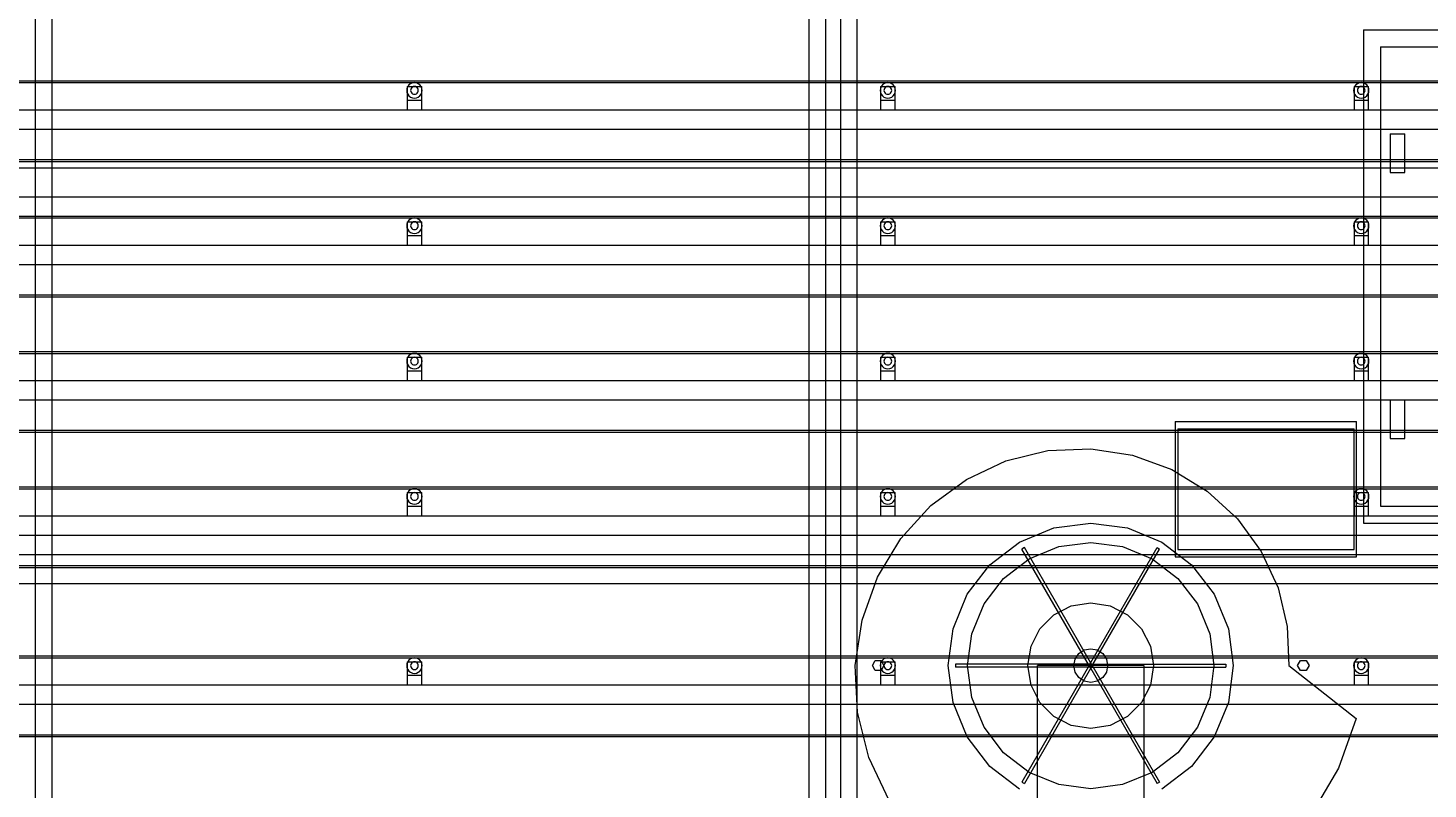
# Model space of a CAD drawing. Header units: millimetres. Extents: x -191664 to 191490, y -197311 to 10263.
# Drawn here: x 6105 to 9003, y -125375 to -123801 of the extents above; entities that cross this region are included whole.
import ezdxf

# ---------------------------------------------------------------- set-up
doc = ezdxf.new("R2010")
doc.units = ezdxf.units.MM
doc.layers.add('DET_secador_lateral', color=7, linetype='Continuous', lineweight=0)
doc.layers.add('R15_COTAS_TRANSPORTE_P', color=1, linetype='Continuous', lineweight=0)
doc.dimstyles.new('PLANTA_20', dxfattribs={"dimtxt": 50, "dimasz": 30, "dimexe": 30, "dimexo": 16, "dimgap": 20, "dimtad": 1, "dimtih": 1, "dimtoh": 1, "dimdec": 1, "dimzin": 0, "dimdsep": 46, "dimcen": 0.09, "dimadec": 0, "dimazin": 0, "dimtfac": 1, "dimtdec": 4, "dimtofl": 0, "dimtmove": 0, "dimatfit": 3, "dimfxl": 1, "dimtolj": 1, "dimtzin": 0, "dimarcsym": 0})

# ---------------------------------------------------------------- blocks, each defined once
blk = doc.blocks.new('*D133')
at = {"layer": 'Defpoints', "color": 0, "transparency": 16777216}
for p in [(439.7, -194148), (217.9, -194406.1), (-500, -194490), (-500, -194490), (500, -194490)]:
    blk.add_point(p, dxfattribs=at)
at = {"layer": 'R15_COTAS_TRANSPORTE_P', "color": 0, "lineweight": -2, "transparency": 16777216}
blk.add_arc((-500, -194490), 722.8, 2.3783, 17.6217, dxfattribs=at)
at = {"layer": 'R15_COTAS_TRANSPORTE_P', "color": 0, "transparency": 16777216}
for points in [[(184.1, -194272.8), (193.6, -194269.6), (179.2, -194242.8)], [(227.1, -194459.9), (217.2, -194460.1), (222.8, -194490)]]:
    blk.add_solid(points, dxfattribs=at)

msp = doc.modelspace()

# ---------------------------------------------------------------- linework, layer by layer
at = {"layer": 'DET_secador_lateral', "color": 254, "true_color": 0xd8e0dc}
for p, q in [((6119.71, -123265), (6119.71, -125535)), ((7756.38, -125535), (7756.38, -123265)), ((7786.38, -123265), (7786.38, -125535)), ((8484.71, -124630), (8849.71, -124630)), ((8484.71, -124630), (8484.71, -124880)), ((8849.71, -124880), (8849.71, -124630)), ((8484.71, -124880), (8849.71, -124880))]:
    msp.add_line(p, q, dxfattribs=at)
at = {"layer": 'DET_secador_lateral', "color": 251, "true_color": 0x536a64}
for p, q in [((6154.71, -125550), (6154.71, -123300)), ((7721.38, -123300), (7721.38, -125550)), ((7821.38, -125550), (7821.38, -123300)), ((8869.71, -123805), (9839.71, -123805)), ((8869.71, -123805), (8869.71, -124825)), ((1104.71, -124090), (21104.71, -124090)), ((1104.71, -124150), (21104.71, -124150)), ((8129.29, -124696.51), (8216.23, -124675.17)), ((8216.23, -124675.17), (8304.71, -124671.29)), ((8304.71, -124671.29), (8391.31, -124684.66)), ((8047.36, -124734.84), (8129.29, -124696.51)), ((8391.31, -124684.66), (8472.72, -124714.39)), ((7973.74, -124789.03), (8047.36, -124734.84)), ((8472.72, -124714.39), (8545.94, -124758.98)), ((8545.94, -124758.98), (8608.31, -124816.4)), ((7911.51, -124857.27), (7973.74, -124789.03)), ((8608.31, -124816.4), (8657.68, -124884.15)), ((8869.71, -124825), (9839.71, -124825)), ((7863.34, -124937.18), (7911.51, -124857.27)), ((1104.71, -124890), (21104.71, -124890)), ((8657.68, -124884.15), (8692.44, -124959.4)), ((7831.4, -125025.85), (7863.34, -124937.18)), ((1104.71, -124950), (21104.71, -124950)), ((8692.44, -124959.4), (8711.58, -125039.07)), ((7817.29, -125120), (7831.4, -125025.85)), ((8711.58, -125039.07), (8714.71, -125120)), ((7821.91, -125216.03), (7817.29, -125120)), ((8714.71, -125120), (8853.95, -125229.25)), ((7845.45, -125310.23), (7821.91, -125216.03)), ((8853.95, -125229.25), (8817.61, -125332.45)), ((7887.37, -125398.86), (7845.45, -125310.23)), ((8817.61, -125332.45), (8762.29, -125425.74))]:
    msp.add_line(p, q, dxfattribs=at)
at = {"layer": 'DET_secador_lateral', "color": 9, "true_color": 0xb8c6c1}
for p, q in [((8904.71, -123840), (9804.71, -123840)), ((8904.71, -123840), (8904.71, -124790)), ((8904.71, -124790), (9804.71, -124790))]:
    msp.add_line(p, q, dxfattribs=at)
at = {"layer": 'DET_secador_lateral', "color": 8, "true_color": 0x727f77}
for p, q in [((1554.71, -123910), (20654.71, -123910)), ((1554.71, -123914), (20654.71, -123914)), ((1554.71, -124190), (20654.71, -124190)), ((1554.71, -124194), (20654.71, -124194)), ((1554.71, -124470), (20654.71, -124470)), ((1554.71, -124474), (20654.71, -124474)), ((1554.71, -124750), (20654.71, -124750)), ((1554.71, -124754), (20654.71, -124754)), ((1554.71, -125100), (20654.71, -125100)), ((1554.71, -125104), (20654.71, -125104))]:
    msp.add_line(p, q, dxfattribs=at)
at = {"layer": 'DET_secador_lateral', "color": 253, "true_color": 0xa4b0b5}
for p, q in [((6889.26, -123925.86), (6888.71, -123930)), ((6890.86, -123922), (6889.26, -123925.86)), ((6893.4, -123918.69), (6890.86, -123922)), ((6896.71, -123916.14), (6893.4, -123918.69)), ((6900.57, -123914.55), (6896.71, -123916.14)), ((6897.78, -123926), (6896.98, -123927.93)), ((6899.06, -123924.34), (6897.78, -123926)), ((6900.71, -123923.07), (6899.06, -123924.34)), ((6904.71, -123914), (6900.57, -123914.55)), ((6902.64, -123922.27), (6900.71, -123923.07)), ((6904.71, -123922), (6902.64, -123922.27)), ((6908.85, -123914.55), (6904.71, -123914)), ((6906.78, -123922.27), (6904.71, -123922)), ((6908.71, -123923.07), (6906.78, -123922.27)), ((6910.37, -123924.34), (6908.71, -123923.07)), ((6912.71, -123916.14), (6908.85, -123914.55)), ((6911.64, -123926), (6910.37, -123924.34)), ((6912.44, -123927.93), (6911.64, -123926)), ((6916.03, -123918.69), (6912.71, -123916.14)), ((6918.57, -123922), (6916.03, -123918.69)), ((6920.17, -123925.86), (6918.57, -123922)), ((6920.71, -123930), (6920.17, -123925.86)), ((7869.26, -123925.86), (7868.71, -123930)), ((7870.86, -123922), (7869.26, -123925.86)), ((7873.4, -123918.69), (7870.86, -123922)), ((7876.71, -123916.14), (7873.4, -123918.69)), ((7880.57, -123914.55), (7876.71, -123916.14)), ((7877.78, -123926), (7876.98, -123927.93)), ((7879.06, -123924.34), (7877.78, -123926)), ((7880.71, -123923.07), (7879.06, -123924.34)), ((7884.71, -123914), (7880.57, -123914.55)), ((7882.64, -123922.27), (7880.71, -123923.07)), ((7884.71, -123922), (7882.64, -123922.27)), ((7888.85, -123914.55), (7884.71, -123914)), ((7886.78, -123922.27), (7884.71, -123922)), ((7888.71, -123923.07), (7886.78, -123922.27)), ((7890.37, -123924.34), (7888.71, -123923.07)), ((7892.71, -123916.14), (7888.85, -123914.55)), ((7891.64, -123926), (7890.37, -123924.34)), ((7892.44, -123927.93), (7891.64, -123926)), ((7896.03, -123918.69), (7892.71, -123916.14)), ((7898.57, -123922), (7896.03, -123918.69)), ((7900.17, -123925.86), (7898.57, -123922)), ((7900.71, -123930), (7900.17, -123925.86)), ((8849.26, -123925.86), (8848.71, -123930)), ((8850.86, -123922), (8849.26, -123925.86)), ((8853.4, -123918.69), (8850.86, -123922)), ((8856.71, -123916.14), (8853.4, -123918.69)), ((8860.57, -123914.55), (8856.71, -123916.14)), ((8857.78, -123926), (8856.98, -123927.93)), ((8859.06, -123924.34), (8857.78, -123926)), ((8860.71, -123923.07), (8859.06, -123924.34)), ((8864.71, -123914), (8860.57, -123914.55)), ((8862.64, -123922.27), (8860.71, -123923.07)), ((8864.71, -123922), (8862.64, -123922.27)), ((8868.85, -123914.55), (8864.71, -123914)), ((8866.78, -123922.27), (8864.71, -123922)), ((8868.71, -123923.07), (8866.78, -123922.27)), ((8870.37, -123924.34), (8868.71, -123923.07)), ((8872.71, -123916.14), (8868.85, -123914.55)), ((8871.64, -123926), (8870.37, -123924.34)), ((8872.44, -123927.93), (8871.64, -123926)), ((8876.03, -123918.69), (8872.71, -123916.14)), ((8878.57, -123922), (8876.03, -123918.69)), ((8880.17, -123925.86), (8878.57, -123922)), ((8880.71, -123930), (8880.17, -123925.86)), ((6888.71, -123930), (6889.26, -123934.14)), ((6889.26, -123934.14), (6890.86, -123938)), ((6890.86, -123938), (6893.4, -123941.31)), ((6893.4, -123941.31), (6896.71, -123943.86)), ((6896.98, -123927.93), (6896.71, -123930)), ((6896.71, -123930), (6896.98, -123932.07)), ((6896.71, -123943.86), (6900.57, -123945.45)), ((6896.98, -123932.07), (6897.78, -123934)), ((6897.78, -123934), (6899.06, -123935.66)), ((6899.06, -123935.66), (6900.71, -123936.93)), ((6900.57, -123945.45), (6904.71, -123946)), ((6900.71, -123936.93), (6902.64, -123937.73)), ((6902.64, -123937.73), (6904.71, -123938)), ((6904.71, -123938), (6906.78, -123937.73)), ((6904.71, -123946), (6908.85, -123945.45)), ((6906.78, -123937.73), (6908.71, -123936.93)), ((6908.71, -123936.93), (6910.37, -123935.66)), ((6908.85, -123945.45), (6912.71, -123943.86)), ((6910.37, -123935.66), (6911.64, -123934)), ((6911.64, -123934), (6912.44, -123932.07)), ((6912.71, -123930), (6912.44, -123927.93)), ((6912.44, -123932.07), (6912.71, -123930)), ((6912.71, -123943.86), (6916.03, -123941.31)), ((6916.03, -123941.31), (6918.57, -123938)), ((6918.57, -123938), (6920.17, -123934.14)), ((6920.17, -123934.14), (6920.71, -123930)), ((7868.71, -123930), (7869.26, -123934.14)), ((7869.26, -123934.14), (7870.86, -123938)), ((7870.86, -123938), (7873.4, -123941.31)), ((7873.4, -123941.31), (7876.71, -123943.86)), ((7876.98, -123927.93), (7876.71, -123930)), ((7876.71, -123930), (7876.98, -123932.07)), ((7876.71, -123943.86), (7880.57, -123945.45)), ((7876.98, -123932.07), (7877.78, -123934)), ((7877.78, -123934), (7879.06, -123935.66)), ((7879.06, -123935.66), (7880.71, -123936.93)), ((7880.57, -123945.45), (7884.71, -123946)), ((7880.71, -123936.93), (7882.64, -123937.73)), ((7882.64, -123937.73), (7884.71, -123938)), ((7884.71, -123938), (7886.78, -123937.73)), ((7884.71, -123946), (7888.85, -123945.45)), ((7886.78, -123937.73), (7888.71, -123936.93)), ((7888.71, -123936.93), (7890.37, -123935.66)), ((7888.85, -123945.45), (7892.71, -123943.86)), ((7890.37, -123935.66), (7891.64, -123934)), ((7891.64, -123934), (7892.44, -123932.07)), ((7892.71, -123930), (7892.44, -123927.93)), ((7892.44, -123932.07), (7892.71, -123930)), ((7892.71, -123943.86), (7896.03, -123941.31)), ((7896.03, -123941.31), (7898.57, -123938)), ((7898.57, -123938), (7900.17, -123934.14)), ((7900.17, -123934.14), (7900.71, -123930)), ((8848.71, -123930), (8849.26, -123934.14)), ((8849.26, -123934.14), (8850.86, -123938)), ((8850.86, -123938), (8853.4, -123941.31)), ((8853.4, -123941.31), (8856.71, -123943.86)), ((8856.98, -123927.93), (8856.71, -123930)), ((8856.71, -123930), (8856.98, -123932.07)), ((8856.71, -123943.86), (8860.57, -123945.45)), ((8856.98, -123932.07), (8857.78, -123934)), ((8857.78, -123934), (8859.06, -123935.66)), ((8859.06, -123935.66), (8860.71, -123936.93)), ((8860.57, -123945.45), (8864.71, -123946)), ((8860.71, -123936.93), (8862.64, -123937.73)), ((8862.64, -123937.73), (8864.71, -123938)), ((8864.71, -123938), (8866.78, -123937.73)), ((8864.71, -123946), (8868.85, -123945.45)), ((8866.78, -123937.73), (8868.71, -123936.93)), ((8868.71, -123936.93), (8870.37, -123935.66)), ((8868.85, -123945.45), (8872.71, -123943.86)), ((8870.37, -123935.66), (8871.64, -123934)), ((8871.64, -123934), (8872.44, -123932.07)), ((8872.71, -123930), (8872.44, -123927.93)), ((8872.44, -123932.07), (8872.71, -123930)), ((8872.71, -123943.86), (8876.03, -123941.31)), ((8876.03, -123941.31), (8878.57, -123938)), ((8878.57, -123938), (8880.17, -123934.14)), ((8880.17, -123934.14), (8880.71, -123930)), ((6889.26, -124205.86), (6888.71, -124210)), ((6888.71, -124210), (6889.26, -124214.14)), ((6890.86, -124202), (6889.26, -124205.86)), ((6889.26, -124214.14), (6890.86, -124218)), ((6893.4, -124198.69), (6890.86, -124202)), ((6896.71, -124196.14), (6893.4, -124198.69)), ((6900.57, -124194.55), (6896.71, -124196.14)), ((6896.98, -124207.93), (6896.71, -124210)), ((6896.71, -124210), (6896.98, -124212.07)), ((6897.78, -124206), (6896.98, -124207.93)), ((6896.98, -124212.07), (6897.78, -124214)), ((6899.06, -124204.34), (6897.78, -124206)), ((6897.78, -124214), (6899.06, -124215.66)), ((6900.71, -124203.07), (6899.06, -124204.34)), ((6899.06, -124215.66), (6900.71, -124216.93)), ((6904.71, -124194), (6900.57, -124194.55)), ((6902.64, -124202.27), (6900.71, -124203.07)), ((6904.71, -124202), (6902.64, -124202.27)), ((6908.85, -124194.55), (6904.71, -124194)), ((6906.78, -124202.27), (6904.71, -124202)), ((6908.71, -124203.07), (6906.78, -124202.27)), ((6910.37, -124204.34), (6908.71, -124203.07)), ((6908.71, -124216.93), (6910.37, -124215.66)), ((6912.71, -124196.14), (6908.85, -124194.55)), ((6911.64, -124206), (6910.37, -124204.34)), ((6910.37, -124215.66), (6911.64, -124214)), ((6912.44, -124207.93), (6911.64, -124206)), ((6911.64, -124214), (6912.44, -124212.07)), ((6912.71, -124210), (6912.44, -124207.93)), ((6912.44, -124212.07), (6912.71, -124210)), ((6916.03, -124198.69), (6912.71, -124196.14)), ((6918.57, -124202), (6916.03, -124198.69)), ((6920.17, -124205.86), (6918.57, -124202)), ((6918.57, -124218), (6920.17, -124214.14)), ((6920.71, -124210), (6920.17, -124205.86)), ((6920.17, -124214.14), (6920.71, -124210)), ((7869.26, -124205.86), (7868.71, -124210)), ((7868.71, -124210), (7869.26, -124214.14)), ((7870.86, -124202), (7869.26, -124205.86)), ((7869.26, -124214.14), (7870.86, -124218)), ((7873.4, -124198.69), (7870.86, -124202)), ((7876.71, -124196.14), (7873.4, -124198.69)), ((7880.57, -124194.55), (7876.71, -124196.14)), ((7876.98, -124207.93), (7876.71, -124210)), ((7876.71, -124210), (7876.98, -124212.07)), ((7877.78, -124206), (7876.98, -124207.93)), ((7876.98, -124212.07), (7877.78, -124214)), ((7879.06, -124204.34), (7877.78, -124206)), ((7877.78, -124214), (7879.06, -124215.66)), ((7880.71, -124203.07), (7879.06, -124204.34)), ((7879.06, -124215.66), (7880.71, -124216.93)), ((7884.71, -124194), (7880.57, -124194.55)), ((7882.64, -124202.27), (7880.71, -124203.07)), ((7884.71, -124202), (7882.64, -124202.27)), ((7888.85, -124194.55), (7884.71, -124194)), ((7886.78, -124202.27), (7884.71, -124202)), ((7888.71, -124203.07), (7886.78, -124202.27)), ((7890.37, -124204.34), (7888.71, -124203.07)), ((7888.71, -124216.93), (7890.37, -124215.66)), ((7892.71, -124196.14), (7888.85, -124194.55)), ((7891.64, -124206), (7890.37, -124204.34)), ((7890.37, -124215.66), (7891.64, -124214)), ((7892.44, -124207.93), (7891.64, -124206)), ((7891.64, -124214), (7892.44, -124212.07)), ((7892.71, -124210), (7892.44, -124207.93)), ((7892.44, -124212.07), (7892.71, -124210)), ((7896.03, -124198.69), (7892.71, -124196.14)), ((7898.57, -124202), (7896.03, -124198.69)), ((7900.17, -124205.86), (7898.57, -124202)), ((7898.57, -124218), (7900.17, -124214.14)), ((7900.71, -124210), (7900.17, -124205.86)), ((7900.17, -124214.14), (7900.71, -124210)), ((8849.26, -124205.86), (8848.71, -124210)), ((8848.71, -124210), (8849.26, -124214.14)), ((8850.86, -124202), (8849.26, -124205.86)), ((8849.26, -124214.14), (8850.86, -124218)), ((8853.4, -124198.69), (8850.86, -124202)), ((8856.71, -124196.14), (8853.4, -124198.69)), ((8860.57, -124194.55), (8856.71, -124196.14)), ((8856.98, -124207.93), (8856.71, -124210)), ((8856.71, -124210), (8856.98, -124212.07)), ((8857.78, -124206), (8856.98, -124207.93)), ((8856.98, -124212.07), (8857.78, -124214)), ((8859.06, -124204.34), (8857.78, -124206)), ((8857.78, -124214), (8859.06, -124215.66)), ((8860.71, -124203.07), (8859.06, -124204.34)), ((8859.06, -124215.66), (8860.71, -124216.93)), ((8864.71, -124194), (8860.57, -124194.55)), ((8862.64, -124202.27), (8860.71, -124203.07)), ((8864.71, -124202), (8862.64, -124202.27)), ((8868.85, -124194.55), (8864.71, -124194)), ((8866.78, -124202.27), (8864.71, -124202)), ((8868.71, -124203.07), (8866.78, -124202.27)), ((8870.37, -124204.34), (8868.71, -124203.07)), ((8868.71, -124216.93), (8870.37, -124215.66)), ((8872.71, -124196.14), (8868.85, -124194.55)), ((8871.64, -124206), (8870.37, -124204.34)), ((8870.37, -124215.66), (8871.64, -124214)), ((8872.44, -124207.93), (8871.64, -124206)), ((8871.64, -124214), (8872.44, -124212.07)), ((8872.71, -124210), (8872.44, -124207.93)), ((8872.44, -124212.07), (8872.71, -124210)), ((8876.03, -124198.69), (8872.71, -124196.14)), ((8878.57, -124202), (8876.03, -124198.69)), ((8880.17, -124205.86), (8878.57, -124202)), ((8878.57, -124218), (8880.17, -124214.14)), ((8880.71, -124210), (8880.17, -124205.86)), ((8880.17, -124214.14), (8880.71, -124210)), ((6890.86, -124218), (6893.4, -124221.31)), ((6893.4, -124221.31), (6896.71, -124223.86)), ((6896.71, -124223.86), (6900.57, -124225.45)), ((6900.57, -124225.45), (6904.71, -124226)), ((6900.71, -124216.93), (6902.64, -124217.73)), ((6902.64, -124217.73), (6904.71, -124218)), ((6904.71, -124218), (6906.78, -124217.73)), ((6904.71, -124226), (6908.85, -124225.45)), ((6906.78, -124217.73), (6908.71, -124216.93)), ((6908.85, -124225.45), (6912.71, -124223.86)), ((6912.71, -124223.86), (6916.03, -124221.31)), ((6916.03, -124221.31), (6918.57, -124218)), ((7870.86, -124218), (7873.4, -124221.31)), ((7873.4, -124221.31), (7876.71, -124223.86)), ((7876.71, -124223.86), (7880.57, -124225.45)), ((7880.57, -124225.45), (7884.71, -124226)), ((7880.71, -124216.93), (7882.64, -124217.73)), ((7882.64, -124217.73), (7884.71, -124218)), ((7884.71, -124218), (7886.78, -124217.73)), ((7884.71, -124226), (7888.85, -124225.45)), ((7886.78, -124217.73), (7888.71, -124216.93)), ((7888.85, -124225.45), (7892.71, -124223.86)), ((7892.71, -124223.86), (7896.03, -124221.31)), ((7896.03, -124221.31), (7898.57, -124218)), ((8850.86, -124218), (8853.4, -124221.31)), ((8853.4, -124221.31), (8856.71, -124223.86)), ((8856.71, -124223.86), (8860.57, -124225.45)), ((8860.57, -124225.45), (8864.71, -124226)), ((8860.71, -124216.93), (8862.64, -124217.73)), ((8862.64, -124217.73), (8864.71, -124218)), ((8864.71, -124218), (8866.78, -124217.73)), ((8864.71, -124226), (8868.85, -124225.45)), ((8866.78, -124217.73), (8868.71, -124216.93)), ((8868.85, -124225.45), (8872.71, -124223.86)), ((8872.71, -124223.86), (8876.03, -124221.31)), ((8876.03, -124221.31), (8878.57, -124218)), ((6896.71, -124476.14), (6893.4, -124478.69)), ((6900.57, -124474.55), (6896.71, -124476.14)), ((6904.71, -124474), (6900.57, -124474.55)), ((6908.85, -124474.55), (6904.71, -124474)), ((6912.71, -124476.14), (6908.85, -124474.55)), ((6916.03, -124478.69), (6912.71, -124476.14)), ((7876.71, -124476.14), (7873.4, -124478.69)), ((7880.57, -124474.55), (7876.71, -124476.14)), ((7884.71, -124474), (7880.57, -124474.55)), ((7888.85, -124474.55), (7884.71, -124474)), ((7892.71, -124476.14), (7888.85, -124474.55)), ((7896.03, -124478.69), (7892.71, -124476.14)), ((8856.71, -124476.14), (8853.4, -124478.69)), ((8860.57, -124474.55), (8856.71, -124476.14)), ((8864.71, -124474), (8860.57, -124474.55)), ((8868.85, -124474.55), (8864.71, -124474)), ((8872.71, -124476.14), (8868.85, -124474.55)), ((8876.03, -124478.69), (8872.71, -124476.14)), ((6889.26, -124485.86), (6888.71, -124490)), ((6888.71, -124490), (6889.26, -124494.14)), ((6890.86, -124482), (6889.26, -124485.86)), ((6889.26, -124494.14), (6890.86, -124498)), ((6893.4, -124478.69), (6890.86, -124482)), ((6890.86, -124498), (6893.4, -124501.31)), ((6893.4, -124501.31), (6896.71, -124503.86)), ((6896.98, -124487.93), (6896.71, -124490)), ((6896.71, -124490), (6896.98, -124492.07)), ((6896.71, -124503.86), (6900.57, -124505.45)), ((6897.78, -124486), (6896.98, -124487.93)), ((6896.98, -124492.07), (6897.78, -124494)), ((6899.06, -124484.34), (6897.78, -124486)), ((6897.78, -124494), (6899.06, -124495.66)), ((6900.71, -124483.07), (6899.06, -124484.34)), ((6899.06, -124495.66), (6900.71, -124496.93)), ((6900.57, -124505.45), (6904.71, -124506)), ((6902.64, -124482.27), (6900.71, -124483.07)), ((6900.71, -124496.93), (6902.64, -124497.73)), ((6904.71, -124482), (6902.64, -124482.27)), ((6902.64, -124497.73), (6904.71, -124498)), ((6906.78, -124482.27), (6904.71, -124482)), ((6904.71, -124498), (6906.78, -124497.73)), ((6904.71, -124506), (6908.85, -124505.45)), ((6908.71, -124483.07), (6906.78, -124482.27)), ((6906.78, -124497.73), (6908.71, -124496.93)), ((6910.37, -124484.34), (6908.71, -124483.07)), ((6908.71, -124496.93), (6910.37, -124495.66)), ((6908.85, -124505.45), (6912.71, -124503.86)), ((6911.64, -124486), (6910.37, -124484.34)), ((6910.37, -124495.66), (6911.64, -124494)), ((6912.44, -124487.93), (6911.64, -124486)), ((6911.64, -124494), (6912.44, -124492.07)), ((6912.71, -124490), (6912.44, -124487.93)), ((6912.44, -124492.07), (6912.71, -124490)), ((6912.71, -124503.86), (6916.03, -124501.31)), ((6918.57, -124482), (6916.03, -124478.69)), ((6916.03, -124501.31), (6918.57, -124498)), ((6920.17, -124485.86), (6918.57, -124482)), ((6918.57, -124498), (6920.17, -124494.14)), ((6920.71, -124490), (6920.17, -124485.86)), ((6920.17, -124494.14), (6920.71, -124490)), ((7869.26, -124485.86), (7868.71, -124490)), ((7868.71, -124490), (7869.26, -124494.14)), ((7870.86, -124482), (7869.26, -124485.86)), ((7869.26, -124494.14), (7870.86, -124498)), ((7873.4, -124478.69), (7870.86, -124482)), ((7870.86, -124498), (7873.4, -124501.31)), ((7873.4, -124501.31), (7876.71, -124503.86)), ((7876.98, -124487.93), (7876.71, -124490)), ((7876.71, -124490), (7876.98, -124492.07)), ((7876.71, -124503.86), (7880.57, -124505.45)), ((7877.78, -124486), (7876.98, -124487.93)), ((7876.98, -124492.07), (7877.78, -124494)), ((7879.06, -124484.34), (7877.78, -124486)), ((7877.78, -124494), (7879.06, -124495.66)), ((7880.71, -124483.07), (7879.06, -124484.34)), ((7879.06, -124495.66), (7880.71, -124496.93)), ((7880.57, -124505.45), (7884.71, -124506)), ((7882.64, -124482.27), (7880.71, -124483.07)), ((7880.71, -124496.93), (7882.64, -124497.73)), ((7884.71, -124482), (7882.64, -124482.27)), ((7882.64, -124497.73), (7884.71, -124498)), ((7886.78, -124482.27), (7884.71, -124482)), ((7884.71, -124498), (7886.78, -124497.73)), ((7884.71, -124506), (7888.85, -124505.45)), ((7888.71, -124483.07), (7886.78, -124482.27)), ((7886.78, -124497.73), (7888.71, -124496.93)), ((7890.37, -124484.34), (7888.71, -124483.07)), ((7888.71, -124496.93), (7890.37, -124495.66)), ((7888.85, -124505.45), (7892.71, -124503.86)), ((7891.64, -124486), (7890.37, -124484.34)), ((7890.37, -124495.66), (7891.64, -124494)), ((7892.44, -124487.93), (7891.64, -124486)), ((7891.64, -124494), (7892.44, -124492.07)), ((7892.71, -124490), (7892.44, -124487.93)), ((7892.44, -124492.07), (7892.71, -124490)), ((7892.71, -124503.86), (7896.03, -124501.31)), ((7898.57, -124482), (7896.03, -124478.69)), ((7896.03, -124501.31), (7898.57, -124498)), ((7900.17, -124485.86), (7898.57, -124482)), ((7898.57, -124498), (7900.17, -124494.14)), ((7900.71, -124490), (7900.17, -124485.86)), ((7900.17, -124494.14), (7900.71, -124490)), ((8849.26, -124485.86), (8848.71, -124490)), ((8848.71, -124490), (8849.26, -124494.14)), ((8850.86, -124482), (8849.26, -124485.86)), ((8849.26, -124494.14), (8850.86, -124498)), ((8853.4, -124478.69), (8850.86, -124482)), ((8850.86, -124498), (8853.4, -124501.31)), ((8853.4, -124501.31), (8856.71, -124503.86)), ((8856.98, -124487.93), (8856.71, -124490)), ((8856.71, -124490), (8856.98, -124492.07)), ((8856.71, -124503.86), (8860.57, -124505.45)), ((8857.78, -124486), (8856.98, -124487.93)), ((8856.98, -124492.07), (8857.78, -124494)), ((8859.06, -124484.34), (8857.78, -124486)), ((8857.78, -124494), (8859.06, -124495.66)), ((8860.71, -124483.07), (8859.06, -124484.34)), ((8859.06, -124495.66), (8860.71, -124496.93)), ((8860.57, -124505.45), (8864.71, -124506)), ((8862.64, -124482.27), (8860.71, -124483.07)), ((8860.71, -124496.93), (8862.64, -124497.73)), ((8864.71, -124482), (8862.64, -124482.27)), ((8862.64, -124497.73), (8864.71, -124498)), ((8866.78, -124482.27), (8864.71, -124482)), ((8864.71, -124498), (8866.78, -124497.73)), ((8864.71, -124506), (8868.85, -124505.45)), ((8868.71, -124483.07), (8866.78, -124482.27)), ((8866.78, -124497.73), (8868.71, -124496.93)), ((8870.37, -124484.34), (8868.71, -124483.07)), ((8868.71, -124496.93), (8870.37, -124495.66)), ((8868.85, -124505.45), (8872.71, -124503.86)), ((8871.64, -124486), (8870.37, -124484.34)), ((8870.37, -124495.66), (8871.64, -124494)), ((8872.44, -124487.93), (8871.64, -124486)), ((8871.64, -124494), (8872.44, -124492.07)), ((8872.71, -124490), (8872.44, -124487.93)), ((8872.44, -124492.07), (8872.71, -124490)), ((8872.71, -124503.86), (8876.03, -124501.31)), ((8878.57, -124482), (8876.03, -124478.69)), ((8876.03, -124501.31), (8878.57, -124498)), ((8880.17, -124485.86), (8878.57, -124482)), ((8878.57, -124498), (8880.17, -124494.14)), ((8880.71, -124490), (8880.17, -124485.86)), ((8880.17, -124494.14), (8880.71, -124490)), ((6889.26, -124765.86), (6888.71, -124770)), ((6890.86, -124762), (6889.26, -124765.86)), ((6893.4, -124758.69), (6890.86, -124762)), ((6896.71, -124756.14), (6893.4, -124758.69)), ((6900.57, -124754.55), (6896.71, -124756.14)), ((6897.78, -124766), (6896.98, -124767.93)), ((6899.06, -124764.34), (6897.78, -124766)), ((6900.71, -124763.07), (6899.06, -124764.34)), ((6904.71, -124754), (6900.57, -124754.55)), ((6902.64, -124762.27), (6900.71, -124763.07)), ((6904.71, -124762), (6902.64, -124762.27)), ((6908.85, -124754.55), (6904.71, -124754)), ((6906.78, -124762.27), (6904.71, -124762)), ((6908.71, -124763.07), (6906.78, -124762.27)), ((6910.37, -124764.34), (6908.71, -124763.07)), ((6912.71, -124756.14), (6908.85, -124754.55)), ((6911.64, -124766), (6910.37, -124764.34)), ((6912.44, -124767.93), (6911.64, -124766)), ((6916.03, -124758.69), (6912.71, -124756.14)), ((6918.57, -124762), (6916.03, -124758.69)), ((6920.17, -124765.86), (6918.57, -124762)), ((6920.71, -124770), (6920.17, -124765.86)), ((7869.26, -124765.86), (7868.71, -124770)), ((7870.86, -124762), (7869.26, -124765.86)), ((7873.4, -124758.69), (7870.86, -124762)), ((7876.71, -124756.14), (7873.4, -124758.69)), ((7880.57, -124754.55), (7876.71, -124756.14)), ((7877.78, -124766), (7876.98, -124767.93)), ((7879.06, -124764.34), (7877.78, -124766)), ((7880.71, -124763.07), (7879.06, -124764.34)), ((7884.71, -124754), (7880.57, -124754.55)), ((7882.64, -124762.27), (7880.71, -124763.07)), ((7884.71, -124762), (7882.64, -124762.27)), ((7888.85, -124754.55), (7884.71, -124754)), ((7886.78, -124762.27), (7884.71, -124762)), ((7888.71, -124763.07), (7886.78, -124762.27)), ((7890.37, -124764.34), (7888.71, -124763.07)), ((7892.71, -124756.14), (7888.85, -124754.55)), ((7891.64, -124766), (7890.37, -124764.34)), ((7892.44, -124767.93), (7891.64, -124766)), ((7896.03, -124758.69), (7892.71, -124756.14)), ((7898.57, -124762), (7896.03, -124758.69)), ((7900.17, -124765.86), (7898.57, -124762)), ((7900.71, -124770), (7900.17, -124765.86)), ((8849.26, -124765.86), (8848.71, -124770)), ((8850.86, -124762), (8849.26, -124765.86)), ((8853.4, -124758.69), (8850.86, -124762)), ((8856.71, -124756.14), (8853.4, -124758.69)), ((8860.57, -124754.55), (8856.71, -124756.14)), ((8857.78, -124766), (8856.98, -124767.93)), ((8859.06, -124764.34), (8857.78, -124766)), ((8860.71, -124763.07), (8859.06, -124764.34)), ((8864.71, -124754), (8860.57, -124754.55)), ((8862.64, -124762.27), (8860.71, -124763.07)), ((8864.71, -124762), (8862.64, -124762.27)), ((8868.85, -124754.55), (8864.71, -124754)), ((8866.78, -124762.27), (8864.71, -124762)), ((8868.71, -124763.07), (8866.78, -124762.27)), ((8870.37, -124764.34), (8868.71, -124763.07)), ((8872.71, -124756.14), (8868.85, -124754.55)), ((8871.64, -124766), (8870.37, -124764.34)), ((8872.44, -124767.93), (8871.64, -124766)), ((8876.03, -124758.69), (8872.71, -124756.14)), ((8878.57, -124762), (8876.03, -124758.69)), ((8880.17, -124765.86), (8878.57, -124762)), ((8880.71, -124770), (8880.17, -124765.86)), ((6888.71, -124770), (6889.26, -124774.14)), ((6889.26, -124774.14), (6890.86, -124778)), ((6890.86, -124778), (6893.4, -124781.31)), ((6893.4, -124781.31), (6896.71, -124783.86)), ((6896.98, -124767.93), (6896.71, -124770)), ((6896.71, -124770), (6896.98, -124772.07)), ((6896.71, -124783.86), (6900.57, -124785.45)), ((6896.98, -124772.07), (6897.78, -124774)), ((6897.78, -124774), (6899.06, -124775.66)), ((6899.06, -124775.66), (6900.71, -124776.93)), ((6900.57, -124785.45), (6904.71, -124786)), ((6900.71, -124776.93), (6902.64, -124777.73)), ((6902.64, -124777.73), (6904.71, -124778)), ((6904.71, -124778), (6906.78, -124777.73)), ((6904.71, -124786), (6908.85, -124785.45)), ((6906.78, -124777.73), (6908.71, -124776.93)), ((6908.71, -124776.93), (6910.37, -124775.66)), ((6908.85, -124785.45), (6912.71, -124783.86)), ((6910.37, -124775.66), (6911.64, -124774)), ((6911.64, -124774), (6912.44, -124772.07)), ((6912.71, -124770), (6912.44, -124767.93)), ((6912.44, -124772.07), (6912.71, -124770)), ((6912.71, -124783.86), (6916.03, -124781.31)), ((6916.03, -124781.31), (6918.57, -124778)), ((6918.57, -124778), (6920.17, -124774.14)), ((6920.17, -124774.14), (6920.71, -124770)), ((7868.71, -124770), (7869.26, -124774.14)), ((7869.26, -124774.14), (7870.86, -124778)), ((7870.86, -124778), (7873.4, -124781.31)), ((7873.4, -124781.31), (7876.71, -124783.86)), ((7876.98, -124767.93), (7876.71, -124770)), ((7876.71, -124770), (7876.98, -124772.07)), ((7876.71, -124783.86), (7880.57, -124785.45)), ((7876.98, -124772.07), (7877.78, -124774)), ((7877.78, -124774), (7879.06, -124775.66)), ((7879.06, -124775.66), (7880.71, -124776.93)), ((7880.57, -124785.45), (7884.71, -124786)), ((7880.71, -124776.93), (7882.64, -124777.73)), ((7882.64, -124777.73), (7884.71, -124778)), ((7884.71, -124778), (7886.78, -124777.73)), ((7884.71, -124786), (7888.85, -124785.45)), ((7886.78, -124777.73), (7888.71, -124776.93)), ((7888.71, -124776.93), (7890.37, -124775.66)), ((7888.85, -124785.45), (7892.71, -124783.86)), ((7890.37, -124775.66), (7891.64, -124774)), ((7891.64, -124774), (7892.44, -124772.07)), ((7892.71, -124770), (7892.44, -124767.93)), ((7892.44, -124772.07), (7892.71, -124770)), ((7892.71, -124783.86), (7896.03, -124781.31)), ((7896.03, -124781.31), (7898.57, -124778)), ((7898.57, -124778), (7900.17, -124774.14)), ((7900.17, -124774.14), (7900.71, -124770)), ((8848.71, -124770), (8849.26, -124774.14)), ((8849.26, -124774.14), (8850.86, -124778)), ((8850.86, -124778), (8853.4, -124781.31)), ((8853.4, -124781.31), (8856.71, -124783.86)), ((8856.98, -124767.93), (8856.71, -124770)), ((8856.71, -124770), (8856.98, -124772.07)), ((8856.71, -124783.86), (8860.57, -124785.45)), ((8856.98, -124772.07), (8857.78, -124774)), ((8857.78, -124774), (8859.06, -124775.66)), ((8859.06, -124775.66), (8860.71, -124776.93)), ((8860.57, -124785.45), (8864.71, -124786)), ((8860.71, -124776.93), (8862.64, -124777.73)), ((8862.64, -124777.73), (8864.71, -124778)), ((8864.71, -124778), (8866.78, -124777.73)), ((8864.71, -124786), (8868.85, -124785.45)), ((8866.78, -124777.73), (8868.71, -124776.93)), ((8868.71, -124776.93), (8870.37, -124775.66)), ((8868.85, -124785.45), (8872.71, -124783.86)), ((8870.37, -124775.66), (8871.64, -124774)), ((8871.64, -124774), (8872.44, -124772.07)), ((8872.71, -124770), (8872.44, -124767.93)), ((8872.44, -124772.07), (8872.71, -124770)), ((8872.71, -124783.86), (8876.03, -124781.31)), ((8876.03, -124781.31), (8878.57, -124778)), ((8878.57, -124778), (8880.17, -124774.14)), ((8880.17, -124774.14), (8880.71, -124770)), ((6890.86, -125112), (6889.26, -125115.86)), ((6893.4, -125108.69), (6890.86, -125112)), ((6896.71, -125106.14), (6893.4, -125108.69)), ((6900.57, -125104.55), (6896.71, -125106.14)), ((6899.06, -125114.34), (6897.78, -125116)), ((6900.71, -125113.07), (6899.06, -125114.34)), ((6904.71, -125104), (6900.57, -125104.55)), ((6902.64, -125112.27), (6900.71, -125113.07)), ((6904.71, -125112), (6902.64, -125112.27)), ((6908.85, -125104.55), (6904.71, -125104)), ((6906.78, -125112.27), (6904.71, -125112)), ((6908.71, -125113.07), (6906.78, -125112.27)), ((6910.37, -125114.34), (6908.71, -125113.07)), ((6912.71, -125106.14), (6908.85, -125104.55)), ((6911.64, -125116), (6910.37, -125114.34)), ((6916.03, -125108.69), (6912.71, -125106.14)), ((6918.57, -125112), (6916.03, -125108.69)), ((6920.17, -125115.86), (6918.57, -125112)), ((7870.86, -125112), (7869.26, -125115.86)), ((7873.4, -125108.69), (7870.86, -125112)), ((7876.71, -125106.14), (7873.4, -125108.69)), ((7880.57, -125104.55), (7876.71, -125106.14)), ((7879.06, -125114.34), (7877.78, -125116)), ((7880.71, -125113.07), (7879.06, -125114.34)), ((7884.71, -125104), (7880.57, -125104.55)), ((7882.64, -125112.27), (7880.71, -125113.07)), ((7884.71, -125112), (7882.64, -125112.27)), ((7888.85, -125104.55), (7884.71, -125104)), ((7886.78, -125112.27), (7884.71, -125112)), ((7888.71, -125113.07), (7886.78, -125112.27)), ((7890.37, -125114.34), (7888.71, -125113.07)), ((7892.71, -125106.14), (7888.85, -125104.55)), ((7891.64, -125116), (7890.37, -125114.34)), ((7896.03, -125108.69), (7892.71, -125106.14)), ((7898.57, -125112), (7896.03, -125108.69)), ((7900.17, -125115.86), (7898.57, -125112)), ((8850.86, -125112), (8849.26, -125115.86)), ((8853.4, -125108.69), (8850.86, -125112)), ((8856.71, -125106.14), (8853.4, -125108.69)), ((8860.57, -125104.55), (8856.71, -125106.14)), ((8859.06, -125114.34), (8857.78, -125116)), ((8860.71, -125113.07), (8859.06, -125114.34)), ((8864.71, -125104), (8860.57, -125104.55)), ((8862.64, -125112.27), (8860.71, -125113.07)), ((8864.71, -125112), (8862.64, -125112.27)), ((8868.85, -125104.55), (8864.71, -125104)), ((8866.78, -125112.27), (8864.71, -125112)), ((8868.71, -125113.07), (8866.78, -125112.27)), ((8870.37, -125114.34), (8868.71, -125113.07)), ((8872.71, -125106.14), (8868.85, -125104.55)), ((8871.64, -125116), (8870.37, -125114.34)), ((8876.03, -125108.69), (8872.71, -125106.14)), ((8878.57, -125112), (8876.03, -125108.69)), ((8880.17, -125115.86), (8878.57, -125112)), ((6889.26, -125115.86), (6888.71, -125120)), ((6888.71, -125120), (6889.26, -125124.14)), ((6889.26, -125124.14), (6890.86, -125128)), ((6890.86, -125128), (6893.4, -125131.31)), ((6893.4, -125131.31), (6896.71, -125133.86)), ((6896.98, -125117.93), (6896.71, -125120)), ((6896.71, -125120), (6896.98, -125122.07)), ((6896.71, -125133.86), (6900.57, -125135.45)), ((6897.78, -125116), (6896.98, -125117.93)), ((6896.98, -125122.07), (6897.78, -125124)), ((6897.78, -125124), (6899.06, -125125.66)), ((6899.06, -125125.66), (6900.71, -125126.93)), ((6900.57, -125135.45), (6904.71, -125136)), ((6900.71, -125126.93), (6902.64, -125127.73)), ((6902.64, -125127.73), (6904.71, -125128)), ((6904.71, -125128), (6906.78, -125127.73)), ((6904.71, -125136), (6908.85, -125135.45)), ((6906.78, -125127.73), (6908.71, -125126.93)), ((6908.71, -125126.93), (6910.37, -125125.66)), ((6908.85, -125135.45), (6912.71, -125133.86)), ((6910.37, -125125.66), (6911.64, -125124)), ((6912.44, -125117.93), (6911.64, -125116)), ((6911.64, -125124), (6912.44, -125122.07)), ((6912.71, -125120), (6912.44, -125117.93)), ((6912.44, -125122.07), (6912.71, -125120)), ((6912.71, -125133.86), (6916.03, -125131.31)), ((6916.03, -125131.31), (6918.57, -125128)), ((6918.57, -125128), (6920.17, -125124.14)), ((6920.71, -125120), (6920.17, -125115.86)), ((6920.17, -125124.14), (6920.71, -125120)), ((7869.26, -125115.86), (7868.71, -125120)), ((7868.71, -125120), (7869.26, -125124.14)), ((7869.26, -125124.14), (7870.86, -125128)), ((7870.86, -125128), (7873.4, -125131.31)), ((7873.4, -125131.31), (7876.71, -125133.86)), ((7876.98, -125117.93), (7876.71, -125120)), ((7876.71, -125120), (7876.98, -125122.07)), ((7876.71, -125133.86), (7880.57, -125135.45)), ((7877.78, -125116), (7876.98, -125117.93)), ((7876.98, -125122.07), (7877.78, -125124)), ((7877.78, -125124), (7879.06, -125125.66)), ((7879.06, -125125.66), (7880.71, -125126.93)), ((7880.57, -125135.45), (7884.71, -125136)), ((7880.71, -125126.93), (7882.64, -125127.73)), ((7882.64, -125127.73), (7884.71, -125128)), ((7884.71, -125128), (7886.78, -125127.73)), ((7884.71, -125136), (7888.85, -125135.45)), ((7886.78, -125127.73), (7888.71, -125126.93)), ((7888.71, -125126.93), (7890.37, -125125.66)), ((7888.85, -125135.45), (7892.71, -125133.86)), ((7890.37, -125125.66), (7891.64, -125124)), ((7892.44, -125117.93), (7891.64, -125116)), ((7891.64, -125124), (7892.44, -125122.07)), ((7892.71, -125120), (7892.44, -125117.93)), ((7892.44, -125122.07), (7892.71, -125120)), ((7892.71, -125133.86), (7896.03, -125131.31)), ((7896.03, -125131.31), (7898.57, -125128)), ((7898.57, -125128), (7900.17, -125124.14)), ((7900.71, -125120), (7900.17, -125115.86)), ((7900.17, -125124.14), (7900.71, -125120)), ((8849.26, -125115.86), (8848.71, -125120)), ((8848.71, -125120), (8849.26, -125124.14)), ((8849.26, -125124.14), (8850.86, -125128)), ((8850.86, -125128), (8853.4, -125131.31)), ((8853.4, -125131.31), (8856.71, -125133.86)), ((8856.98, -125117.93), (8856.71, -125120)), ((8856.71, -125120), (8856.98, -125122.07)), ((8856.71, -125133.86), (8860.57, -125135.45)), ((8857.78, -125116), (8856.98, -125117.93)), ((8856.98, -125122.07), (8857.78, -125124)), ((8857.78, -125124), (8859.06, -125125.66)), ((8859.06, -125125.66), (8860.71, -125126.93)), ((8860.57, -125135.45), (8864.71, -125136)), ((8860.71, -125126.93), (8862.64, -125127.73)), ((8862.64, -125127.73), (8864.71, -125128)), ((8864.71, -125128), (8866.78, -125127.73)), ((8864.71, -125136), (8868.85, -125135.45)), ((8866.78, -125127.73), (8868.71, -125126.93)), ((8868.71, -125126.93), (8870.37, -125125.66)), ((8868.85, -125135.45), (8872.71, -125133.86)), ((8870.37, -125125.66), (8871.64, -125124)), ((8872.44, -125117.93), (8871.64, -125116)), ((8871.64, -125124), (8872.44, -125122.07)), ((8872.71, -125120), (8872.44, -125117.93)), ((8872.44, -125122.07), (8872.71, -125120)), ((8872.71, -125133.86), (8876.03, -125131.31)), ((8876.03, -125131.31), (8878.57, -125128)), ((8878.57, -125128), (8880.17, -125124.14)), ((8880.71, -125120), (8880.17, -125115.86)), ((8880.17, -125124.14), (8880.71, -125120))]:
    msp.add_line(p, q, dxfattribs=at)
at = {"layer": 'DET_secador_lateral', "color": 8, "true_color": 0x617680}
for p, q in [((6889.71, -123922), (6919.71, -123922)), ((6889.71, -123922), (6889.71, -123950)), ((6919.71, -123950), (6919.71, -123922)), ((7869.71, -123922), (7899.71, -123922)), ((7869.71, -123922), (7869.71, -123950)), ((7899.71, -123950), (7899.71, -123922)), ((8849.71, -123922), (8879.71, -123922)), ((8849.71, -123922), (8849.71, -123950)), ((8879.71, -123950), (8879.71, -123922)), ((6889.71, -123950), (6919.71, -123950)), ((6889.71, -123950), (6889.71, -123970)), ((6919.71, -123970), (6919.71, -123950)), ((7869.71, -123950), (7899.71, -123950)), ((7869.71, -123950), (7869.71, -123970)), ((7899.71, -123970), (7899.71, -123950)), ((8849.71, -123950), (8879.71, -123950)), ((8849.71, -123950), (8849.71, -123970)), ((8879.71, -123970), (8879.71, -123950)), ((1454.71, -123970), (20754.71, -123970)), ((6889.71, -123970), (6919.71, -123970)), ((7869.71, -123970), (7899.71, -123970)), ((8849.71, -123970), (8879.71, -123970)), ((1454.71, -124010), (20754.71, -124010)), ((6889.71, -124202), (6919.71, -124202)), ((6889.71, -124202), (6889.71, -124230)), ((6919.71, -124230), (6919.71, -124202)), ((7869.71, -124202), (7899.71, -124202)), ((7869.71, -124202), (7869.71, -124230)), ((7899.71, -124230), (7899.71, -124202)), ((8849.71, -124202), (8879.71, -124202)), ((8849.71, -124202), (8849.71, -124230)), ((8879.71, -124230), (8879.71, -124202)), ((6889.71, -124230), (6919.71, -124230)), ((6889.71, -124230), (6889.71, -124250)), ((6919.71, -124250), (6919.71, -124230)), ((7869.71, -124230), (7899.71, -124230)), ((7869.71, -124230), (7869.71, -124250)), ((7899.71, -124250), (7899.71, -124230)), ((8849.71, -124230), (8879.71, -124230)), ((8849.71, -124230), (8849.71, -124250)), ((8879.71, -124250), (8879.71, -124230)), ((1454.71, -124250), (20754.71, -124250)), ((6889.71, -124250), (6919.71, -124250)), ((7869.71, -124250), (7899.71, -124250)), ((8849.71, -124250), (8879.71, -124250)), ((1454.71, -124290), (20754.71, -124290)), ((6889.71, -124482), (6919.71, -124482)), ((6889.71, -124482), (6889.71, -124510)), ((6919.71, -124510), (6919.71, -124482)), ((7869.71, -124482), (7899.71, -124482)), ((7869.71, -124482), (7869.71, -124510)), ((7899.71, -124510), (7899.71, -124482)), ((8849.71, -124482), (8879.71, -124482)), ((8849.71, -124482), (8849.71, -124510)), ((8879.71, -124510), (8879.71, -124482)), ((1454.71, -124530), (20754.71, -124530)), ((6889.71, -124510), (6919.71, -124510)), ((6889.71, -124510), (6889.71, -124530)), ((6889.71, -124530), (6919.71, -124530)), ((6919.71, -124530), (6919.71, -124510)), ((7869.71, -124510), (7899.71, -124510)), ((7869.71, -124510), (7869.71, -124530)), ((7869.71, -124530), (7899.71, -124530)), ((7899.71, -124530), (7899.71, -124510)), ((8849.71, -124510), (8879.71, -124510)), ((8849.71, -124510), (8849.71, -124530)), ((8849.71, -124530), (8879.71, -124530)), ((8879.71, -124530), (8879.71, -124510)), ((1454.71, -124570), (20754.71, -124570)), ((6889.71, -124762), (6919.71, -124762)), ((6889.71, -124762), (6889.71, -124790)), ((6919.71, -124790), (6919.71, -124762)), ((7869.71, -124762), (7899.71, -124762)), ((7869.71, -124762), (7869.71, -124790)), ((7899.71, -124790), (7899.71, -124762)), ((8849.71, -124762), (8879.71, -124762)), ((8849.71, -124762), (8849.71, -124790)), ((8879.71, -124790), (8879.71, -124762)), ((6889.71, -124790), (6919.71, -124790)), ((6889.71, -124790), (6889.71, -124810)), ((6919.71, -124810), (6919.71, -124790)), ((7869.71, -124790), (7899.71, -124790)), ((7869.71, -124790), (7869.71, -124810)), ((7899.71, -124810), (7899.71, -124790)), ((8849.71, -124790), (8879.71, -124790)), ((8849.71, -124790), (8849.71, -124810)), ((8879.71, -124810), (8879.71, -124790)), ((1454.71, -124810), (20754.71, -124810)), ((6889.71, -124810), (6919.71, -124810)), ((7869.71, -124810), (7899.71, -124810)), ((8849.71, -124810), (8879.71, -124810)), ((1454.71, -124850), (20754.71, -124850)), ((6889.71, -125112), (6919.71, -125112)), ((6889.71, -125112), (6889.71, -125140)), ((6919.71, -125140), (6919.71, -125112)), ((7869.71, -125112), (7899.71, -125112)), ((7869.71, -125112), (7869.71, -125140)), ((7899.71, -125140), (7899.71, -125112)), ((8849.71, -125112), (8879.71, -125112)), ((8849.71, -125112), (8849.71, -125140)), ((8879.71, -125140), (8879.71, -125112)), ((6889.71, -125140), (6919.71, -125140)), ((6889.71, -125140), (6889.71, -125160)), ((6919.71, -125160), (6919.71, -125140)), ((7869.71, -125140), (7899.71, -125140)), ((7869.71, -125140), (7869.71, -125160)), ((7899.71, -125160), (7899.71, -125140)), ((8849.71, -125140), (8879.71, -125140)), ((8849.71, -125140), (8849.71, -125160)), ((8879.71, -125160), (8879.71, -125140)), ((1454.71, -125160), (20754.71, -125160)), ((6889.71, -125160), (6919.71, -125160)), ((7869.71, -125160), (7899.71, -125160)), ((8849.71, -125160), (8879.71, -125160)), ((1454.71, -125200), (20754.71, -125200))]:
    msp.add_line(p, q, dxfattribs=at)
at = {"layer": 'DET_secador_lateral', "color": 252, "true_color": 0x798e91}
for p, q in [((8924.71, -124020), (8954.71, -124020)), ((8924.71, -124020), (8924.71, -124100)), ((8954.71, -124100), (8954.71, -124020)), ((8924.71, -124100), (8954.71, -124100)), ((8924.71, -124570), (8954.71, -124570)), ((8924.71, -124570), (8924.71, -124650)), ((8954.71, -124650), (8954.71, -124570)), ((8479.71, -124615), (8854.71, -124615)), ((8479.71, -124615), (8479.71, -124895)), ((8854.71, -124895), (8854.71, -124615)), ((8924.71, -124650), (8954.71, -124650)), ((8167.31, -124876.01), (8162.11, -124879.01)), ((8302.11, -125121.5), (8162.11, -124879.01)), ((8307.31, -125118.5), (8167.31, -124876.01)), ((8177.21, -124899.16), (8238.71, -124873.69)), ((8238.71, -124873.69), (8304.71, -124865)), ((8302.11, -125118.5), (8442.11, -124876.01)), ((8304.71, -124865), (8370.71, -124873.69)), ((8307.31, -125121.5), (8447.31, -124879.01)), ((8370.71, -124873.69), (8432.21, -124899.16)), ((8442.11, -124876.01), (8447.31, -124879.01)), ((8124.4, -124939.69), (8177.21, -124899.16)), ((8432.21, -124899.16), (8485.02, -124939.69)), ((8479.71, -124895), (8854.71, -124895)), ((8083.88, -124992.5), (8124.4, -124939.69)), ((8485.02, -124939.69), (8525.55, -124992.5)), ((8058.4, -125054), (8083.88, -124992.5)), ((8525.55, -124992.5), (8551.02, -125054)), ((8049.71, -125120), (8058.4, -125054)), ((8551.02, -125054), (8559.71, -125120)), ((8024.71, -125117), (8024.71, -125123)), ((8304.71, -125117), (8024.71, -125117)), ((8304.71, -125123), (8024.71, -125123)), ((8058.4, -125186), (8049.71, -125120)), ((8302.11, -125118.5), (8162.11, -125360.99)), ((8307.31, -125121.5), (8167.31, -125363.99)), ((8302.11, -125118.5), (8307.31, -125121.5)), ((8307.31, -125118.5), (8302.11, -125121.5)), ((8302.11, -125121.5), (8442.11, -125363.99)), ((8304.71, -125117), (8304.71, -125123)), ((8304.71, -125117), (8584.71, -125117)), ((8304.71, -125123), (8584.71, -125123)), ((8307.31, -125118.5), (8447.31, -125360.99)), ((8559.71, -125120), (8551.02, -125186)), ((8584.71, -125117), (8584.71, -125123)), ((8083.88, -125247.5), (8058.4, -125186)), ((8551.02, -125186), (8525.55, -125247.5)), ((8124.4, -125300.31), (8083.88, -125247.5)), ((8525.55, -125247.5), (8485.02, -125300.31)), ((8177.21, -125340.84), (8124.4, -125300.31)), ((8485.02, -125300.31), (8432.21, -125340.84)), ((8238.71, -125366.31), (8177.21, -125340.84)), ((8432.21, -125340.84), (8370.71, -125366.31)), ((8162.11, -125360.99), (8167.31, -125363.99)), ((8304.71, -125375), (8238.71, -125366.31)), ((8370.71, -125366.31), (8304.71, -125375)), ((8447.31, -125360.99), (8442.11, -125363.99))]:
    msp.add_line(p, q, dxfattribs=at)
at = {"layer": 'DET_secador_lateral', "color": 251, "true_color": 0x66766c}
for p, q in [((1554.71, -124073), (20654.71, -124073)), ((1554.71, -124077), (20654.71, -124077)), ((1554.71, -124353), (20654.71, -124353)), ((1554.71, -124357), (20654.71, -124357)), ((1554.71, -124633), (20654.71, -124633)), ((1554.71, -124637), (20654.71, -124637)), ((1554.71, -124913), (20654.71, -124913)), ((1554.71, -124917), (20654.71, -124917)), ((1554.71, -125263), (20654.71, -125263)), ((1554.71, -125267), (20654.71, -125267))]:
    msp.add_line(p, q, dxfattribs=at)
at = {"layer": 'DET_secador_lateral', "color": 129, "true_color": 0x304542}
for p, q in [((8157.21, -124864.52), (8228.36, -124835.05)), ((8228.36, -124835.05), (8304.71, -124825)), ((8304.71, -124825), (8381.06, -124835.05)), ((8381.06, -124835.05), (8452.21, -124864.52)), ((8096.12, -124911.4), (8157.21, -124864.52)), ((8452.21, -124864.52), (8513.31, -124911.4)), ((8049.23, -124972.5), (8096.12, -124911.4)), ((8513.31, -124911.4), (8560.19, -124972.5)), ((8019.76, -125043.65), (8049.23, -124972.5)), ((8228.3, -125014.83), (8264.54, -124996.36)), ((8264.54, -124996.36), (8304.71, -124990)), ((8304.71, -124990), (8344.88, -124996.36)), ((8344.88, -124996.36), (8381.12, -125014.83)), ((8560.19, -124972.5), (8589.66, -125043.65)), ((8199.54, -125043.59), (8228.3, -125014.83)), ((8381.12, -125014.83), (8409.88, -125043.59)), ((8009.71, -125120), (8019.76, -125043.65)), ((8181.07, -125079.83), (8199.54, -125043.59)), ((8409.88, -125043.59), (8428.35, -125079.83)), ((8589.66, -125043.65), (8599.71, -125120)), ((8174.71, -125120), (8181.07, -125079.83)), ((8428.35, -125079.83), (8434.71, -125120)), ((8019.76, -125196.35), (8009.71, -125120)), ((8181.07, -125160.17), (8174.71, -125120)), ((8434.71, -125120), (8428.35, -125160.17)), ((8599.71, -125120), (8589.66, -125196.35)), ((8199.54, -125196.41), (8181.07, -125160.17)), ((8428.35, -125160.17), (8409.88, -125196.41)), ((8049.23, -125267.5), (8019.76, -125196.35)), ((8228.3, -125225.17), (8199.54, -125196.41)), ((8409.88, -125196.41), (8381.12, -125225.17)), ((8589.66, -125196.35), (8560.19, -125267.5)), ((8264.54, -125243.64), (8228.3, -125225.17)), ((8381.12, -125225.17), (8344.88, -125243.64)), ((8304.71, -125250), (8264.54, -125243.64)), ((8344.88, -125243.64), (8304.71, -125250)), ((8096.12, -125328.6), (8049.23, -125267.5)), ((8560.19, -125267.5), (8513.31, -125328.6)), ((8157.21, -125375.48), (8096.12, -125328.6)), ((8513.31, -125328.6), (8452.21, -125375.48))]:
    msp.add_line(p, q, dxfattribs=at)
at = {"layer": 'DET_secador_lateral', "color": 43, "true_color": 0xe7bf45}
for p, q in [((8291.32, -125087.66), (8304.71, -125085)), ((8304.71, -125085), (8318.11, -125087.66)), ((7852.71, -125120), (7858.71, -125109.61)), ((7858.71, -125109.61), (7870.71, -125109.61)), ((7870.71, -125109.61), (7876.71, -125120)), ((8269.71, -125120), (8272.38, -125106.61)), ((8272.38, -125106.61), (8279.96, -125095.25)), ((8279.96, -125095.25), (8291.32, -125087.66)), ((8318.11, -125087.66), (8329.46, -125095.25)), ((8329.46, -125095.25), (8337.05, -125106.61)), ((8337.05, -125106.61), (8339.71, -125120)), ((8732.71, -125120), (8738.71, -125109.61)), ((8738.71, -125109.61), (8750.71, -125109.61)), ((8750.71, -125109.61), (8756.71, -125120)), ((7858.71, -125130.39), (7852.71, -125120)), ((7870.71, -125130.39), (7858.71, -125130.39)), ((7876.71, -125120), (7870.71, -125130.39)), ((8272.38, -125133.39), (8269.71, -125120)), ((8279.96, -125144.75), (8272.38, -125133.39)), ((8337.05, -125133.39), (8329.46, -125144.75)), ((8339.71, -125120), (8337.05, -125133.39)), ((8738.71, -125130.39), (8732.71, -125120)), ((8750.71, -125130.39), (8738.71, -125130.39)), ((8756.71, -125120), (8750.71, -125130.39)), ((8291.32, -125152.34), (8279.96, -125144.75)), ((8304.71, -125155), (8291.32, -125152.34)), ((8318.11, -125152.34), (8304.71, -125155)), ((8329.46, -125144.75), (8318.11, -125152.34))]:
    msp.add_line(p, q, dxfattribs=at)
at = {"layer": 'DET_secador_lateral', "color": 15, "true_color": 0xb54e46}
for p, q in [((8414.71, -125120), (8194.71, -125120)), ((8194.71, -125625), (8194.71, -125120)), ((8414.71, -125120), (8414.71, -125625))]:
    msp.add_line(p, q, dxfattribs=at)

# ---------------------------------------------------------------- dimensions: what is measured, and where the dimension line sits
at = {"layer": 'R15_COTAS_TRANSPORTE_P'}
dim = msp.add_angular_dim_2l(base=(217.89, -194406.09), line1=((-500, -194490), (500, -194490)), line2=((-500, -194490), (439.69, -194147.98)), dimstyle='PLANTA_20', dxfattribs=at)
dim.commit()
dim.dimension.update_dxf_attribs({"geometry": '*D133', "text_midpoint": (191490.46, -33543.69)})

doc.saveas('drawing.dxf')
